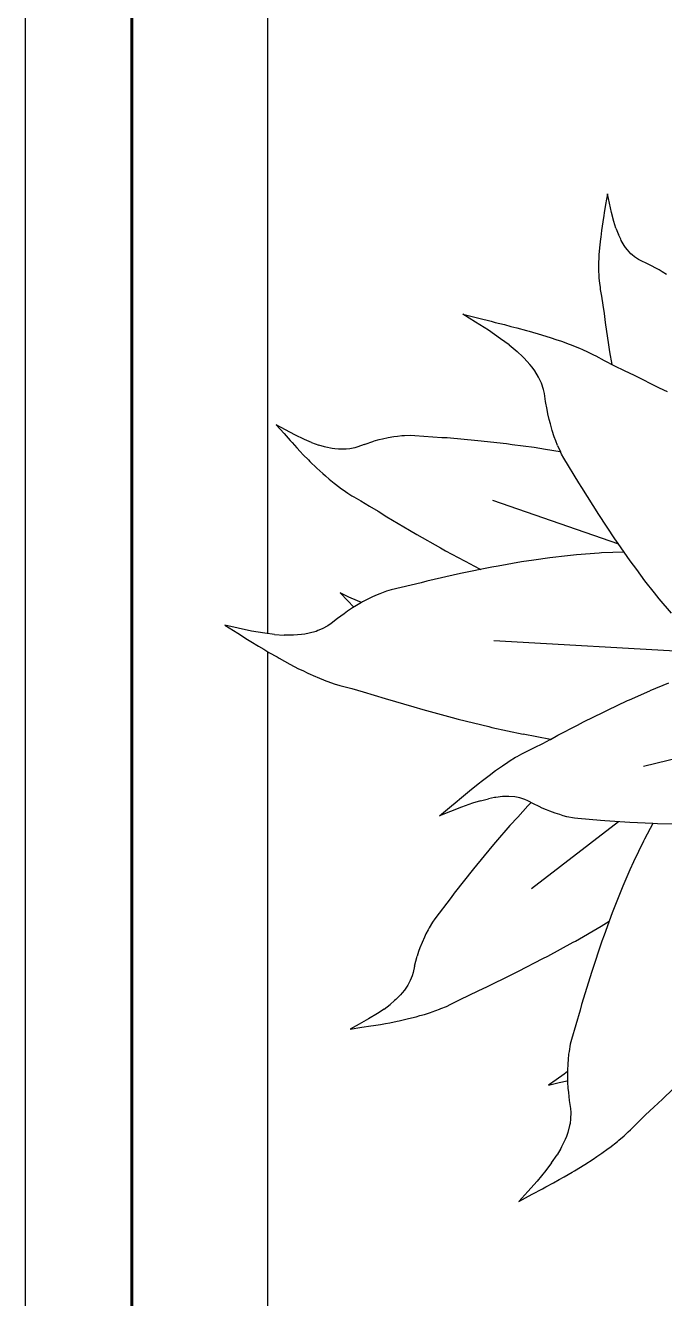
# Model space of a CAD drawing. Header units: metres. Extents: x 244.4 to 340.3, y -4.1 to 64.3.
# Drawn here: x 304.705 to 305.101, y 52.073 to 52.862 of the extents above; entities that cross this region are included whole.
import ezdxf

# ---------------------------------------------------------------- set-up
doc = ezdxf.new("R2010")
doc.units = ezdxf.units.M
doc.layers.add('A-WALL', color=6, linetype='Continuous', lineweight=60)
doc.layers.add('Edges', color=7, linetype='Continuous')

msp = doc.modelspace()

# ---------------------------------------------------------------- linework, layer by layer
at = {"layer": 'A-WALL'}
msp.add_line((304.77121, 52.02208), (304.77121, 53.39208), dxfattribs=at)
at = {"layer": 'Edges'}
for p, q in [((304.70535, 52.02208), (304.70535, 53.46708)), ((304.85535, 52.48514), (304.85535, 53.31708)), ((305.06557, 52.75751), (305.06446, 52.75085)), ((305.06675, 52.75177), (305.06557, 52.75751)), ((305.06353, 52.74576), (305.06334, 52.74412)), ((305.06446, 52.75085), (305.06353, 52.74576)), ((305.06802, 52.74601), (305.06675, 52.75177)), ((305.06954, 52.74031), (305.06802, 52.74601)), ((305.06262, 52.74021), (305.06229, 52.73739)), ((305.06334, 52.74412), (305.06262, 52.74021)), ((305.07082, 52.73628), (305.06954, 52.74031)), ((305.06138, 52.7307), (305.06119, 52.72957)), ((305.06184, 52.73481), (305.06138, 52.7307)), ((305.06229, 52.73739), (305.06184, 52.73481)), ((305.07082, 52.73628), (305.07238, 52.73231)), ((305.07377, 52.7294), (305.07238, 52.73231)), ((305.06067, 52.7241), (305.06031, 52.71969)), ((305.06119, 52.72957), (305.06067, 52.7241)), ((305.07411, 52.7287), (305.07377, 52.7294)), ((305.07596, 52.72556), (305.07411, 52.7287)), ((305.07682, 52.72436), (305.07596, 52.72556)), ((305.07797, 52.72281), (305.07682, 52.72436)), ((305.08014, 52.72041), (305.07797, 52.72281)), ((305.06027, 52.71767), (305.06011, 52.71503)), ((305.06011, 52.71503), (305.06013, 52.7114)), ((305.06031, 52.71969), (305.06027, 52.71767)), ((305.08084, 52.71977), (305.08014, 52.72041)), ((305.08241, 52.71844), (305.08084, 52.71977)), ((305.08481, 52.71682), (305.08241, 52.71844)), ((305.08649, 52.71593), (305.08481, 52.71682)), ((305.08999, 52.71438), (305.08649, 52.71593)), ((305.09335, 52.71267), (305.08999, 52.71438)), ((305.06013, 52.7114), (305.0601, 52.71052)), ((305.0601, 52.71052), (305.06026, 52.70624)), ((305.06026, 52.70624), (305.06034, 52.70536)), ((305.09516, 52.71176), (305.09335, 52.71267)), ((305.09761, 52.71038), (305.09516, 52.71176)), ((305.09943, 52.70923), (305.09761, 52.71038)), ((305.10222, 52.70746), (305.09943, 52.70923)), ((305.06034, 52.70536), (305.06058, 52.7022)), ((305.06058, 52.7022), (305.06096, 52.69959)), ((305.06096, 52.69959), (305.06111, 52.69833)), ((305.06111, 52.69833), (305.06186, 52.69405)), ((305.06186, 52.69405), (305.0627, 52.68865)), ((304.984, 52.67803), (304.97599, 52.68304)), ((304.97599, 52.68304), (304.98602, 52.68043)), ((305.0627, 52.68865), (305.06344, 52.68337)), ((305.06344, 52.68337), (305.06411, 52.67788)), ((304.99187, 52.673), (304.984, 52.67803)), ((304.98602, 52.68043), (304.9936, 52.67863)), ((304.9936, 52.67863), (304.99601, 52.6779)), ((304.99601, 52.6779), (305.00176, 52.67658)), ((305.00176, 52.67658), (305.00585, 52.6754)), ((305.00585, 52.6754), (305.00958, 52.67455)), ((305.00958, 52.67455), (305.01545, 52.67286)), ((305.06411, 52.67788), (305.06626, 52.664)), ((304.99945, 52.66782), (304.99187, 52.673)), ((305.00464, 52.66396), (304.99945, 52.66782)), ((305.01545, 52.67286), (305.01706, 52.67249)), ((305.01706, 52.67249), (305.02472, 52.67023)), ((305.02472, 52.67023), (305.03079, 52.6684)), ((305.03079, 52.6684), (305.03353, 52.66741)), ((305.03353, 52.66741), (305.03709, 52.66628)), ((305.00464, 52.66396), (305.00961, 52.65984)), ((305.01314, 52.65652), (305.00961, 52.65984)), ((305.03709, 52.66628), (305.0419, 52.66446)), ((305.0419, 52.66446), (305.04306, 52.66407)), ((305.04306, 52.66407), (305.04859, 52.66183)), ((305.04859, 52.66183), (305.0497, 52.6613)), ((305.0497, 52.6613), (305.05367, 52.65955)), ((305.05367, 52.65955), (305.05688, 52.65788)), ((305.06626, 52.664), (305.06688, 52.65959)), ((305.06688, 52.65959), (305.06824, 52.65188)), ((305.01396, 52.65574), (305.01314, 52.65652)), ((305.01756, 52.65179), (305.01396, 52.65574)), ((305.0189, 52.65009), (305.01756, 52.65179)), ((305.05688, 52.65788), (305.0584, 52.65714)), ((305.0584, 52.65714), (305.0635, 52.65435)), ((305.0635, 52.65435), (305.06984, 52.65105)), ((305.06984, 52.65105), (305.07592, 52.64807)), ((305.02055, 52.64788), (305.0189, 52.65009)), ((305.02298, 52.64399), (305.02055, 52.64788)), ((305.02358, 52.64279), (305.02298, 52.64399)), ((305.07592, 52.64807), (305.08212, 52.64521)), ((305.08212, 52.64521), (305.09764, 52.63742)), ((305.02476, 52.64021), (305.02358, 52.64279)), ((305.02602, 52.63645), (305.02476, 52.64021)), ((305.02658, 52.63393), (305.02602, 52.63645)), ((305.09764, 52.63742), (305.10248, 52.63512)), ((305.02729, 52.62892), (305.02658, 52.63393)), ((305.02824, 52.62399), (305.02729, 52.62892)), ((305.02871, 52.62138), (305.02824, 52.62399)), ((305.02953, 52.61777), (305.02871, 52.62138)), ((304.86625, 52.61133), (304.86056, 52.61443)), ((304.86056, 52.61443), (304.86544, 52.609)), ((305.03028, 52.61504), (305.02953, 52.61777)), ((305.03139, 52.61091), (305.03028, 52.61504)), ((304.86544, 52.609), (304.86913, 52.60478)), ((304.87206, 52.60827), (304.86625, 52.61133)), ((304.86913, 52.60478), (304.8704, 52.6035)), ((304.878, 52.60543), (304.87206, 52.60827)), ((304.88237, 52.60357), (304.878, 52.60543)), ((304.91502, 52.60233), (304.92101, 52.60428)), ((304.92398, 52.6051), (304.92101, 52.60428)), ((304.92629, 52.60563), (304.92398, 52.6051)), ((304.92986, 52.60642), (304.92629, 52.60563)), ((304.93329, 52.60696), (304.92986, 52.60642)), ((304.9356, 52.6073), (304.93329, 52.60696)), ((304.93839, 52.60757), (304.9356, 52.6073)), ((304.9399, 52.60765), (304.93839, 52.60757)), ((304.94378, 52.60779), (304.9399, 52.60765)), ((304.94643, 52.60771), (304.94378, 52.60779)), ((304.96306, 52.60652), (304.94643, 52.60771)), ((304.96631, 52.60634), (304.96306, 52.60652)), ((304.98526, 52.60465), (304.96631, 52.60634)), ((305.00316, 52.60269), (304.98526, 52.60465)), ((305.03269, 52.60709), (305.03139, 52.61091)), ((305.03353, 52.60459), (305.03269, 52.60709)), ((305.03469, 52.60165), (305.03353, 52.60459)), ((304.8704, 52.6035), (304.87325, 52.60026)), ((304.87325, 52.60026), (304.87543, 52.59805)), ((304.87543, 52.59805), (304.87733, 52.59592)), ((304.87733, 52.59592), (304.88055, 52.59272)), ((304.88237, 52.60357), (304.8869, 52.60194)), ((304.8904, 52.60093), (304.8869, 52.60194)), ((304.89124, 52.6007), (304.8904, 52.60093)), ((304.89528, 52.59987), (304.89124, 52.6007)), ((304.89693, 52.59966), (304.89528, 52.59987)), ((304.8991, 52.59942), (304.89693, 52.59966)), ((304.90273, 52.59933), (304.8991, 52.59942)), ((304.90378, 52.5994), (304.90273, 52.59933)), ((304.90606, 52.59962), (304.90378, 52.5994)), ((304.90919, 52.60024), (304.90606, 52.59962)), ((304.91117, 52.60086), (304.90919, 52.60024)), ((304.91502, 52.60233), (304.91117, 52.60086)), ((305.00669, 52.60218), (305.00316, 52.60269)), ((305.0202, 52.60038), (305.00669, 52.60218)), ((305.02715, 52.5992), (305.0202, 52.60038)), ((305.0364, 52.59771), (305.02715, 52.5992)), ((305.03469, 52.60165), (305.0365, 52.59769)), ((305.0365, 52.59769), (305.0364, 52.59771)), ((305.03715, 52.59628), (305.0365, 52.59769)), ((305.03854, 52.59379), (305.03715, 52.59628)), ((304.88055, 52.59272), (304.8814, 52.59179)), ((304.8814, 52.59179), (304.88576, 52.58759)), ((305.04794, 52.57861), (305.03854, 52.59379)), ((304.88576, 52.58759), (304.88933, 52.58425)), ((304.88933, 52.58425), (304.89106, 52.5828)), ((304.89106, 52.5828), (304.89326, 52.58083)), ((304.89326, 52.58083), (304.89644, 52.5783)), ((304.89644, 52.5783), (304.89719, 52.57766)), ((304.89719, 52.57766), (304.90106, 52.57477)), ((304.90106, 52.57477), (304.90189, 52.57422)), ((304.90189, 52.57422), (304.90485, 52.57217)), ((304.90485, 52.57217), (304.90742, 52.5706)), ((305.04965, 52.57568), (305.04794, 52.57861)), ((305.06025, 52.55901), (305.04965, 52.57568)), ((304.90742, 52.5706), (304.90864, 52.56983)), ((304.90864, 52.56983), (304.91296, 52.56736)), ((304.91296, 52.56736), (304.91838, 52.56416)), ((305.07254, 52.5406), (304.99469, 52.56771)), ((304.91838, 52.56416), (304.92364, 52.56096)), ((304.92364, 52.56096), (304.92906, 52.55755)), ((304.92906, 52.55755), (304.94312, 52.54926)), ((305.07015, 52.54393), (305.06025, 52.55901)), ((304.94312, 52.54926), (304.94755, 52.54658)), ((304.94755, 52.54658), (304.96222, 52.5383)), ((305.07223, 52.54105), (305.07015, 52.54393)), ((305.07964, 52.53022), (305.07223, 52.54105)), ((304.96222, 52.5383), (304.96531, 52.53651)), ((304.96531, 52.53651), (304.98091, 52.52813)), ((305.04092, 52.53339), (305.02989, 52.5322)), ((305.04636, 52.53405), (305.04092, 52.53339)), ((305.06054, 52.53505), (305.04636, 52.53405)), ((305.0619, 52.53516), (305.06054, 52.53505)), ((305.07599, 52.53555), (305.0619, 52.53516)), ((304.99401, 52.52634), (304.97453, 52.52233)), ((304.98091, 52.52813), (304.98237, 52.52733)), ((304.98237, 52.52733), (304.98714, 52.52492)), ((304.99789, 52.52698), (304.99401, 52.52634)), ((305.01245, 52.52963), (304.99789, 52.52698)), ((305.02001, 52.53068), (305.01245, 52.52963)), ((305.02989, 52.5322), (305.02001, 52.53068)), ((305.08371, 52.52484), (305.07964, 52.53022)), ((305.08875, 52.51785), (305.08371, 52.52484)), ((304.95371, 52.51763), (304.95018, 52.51669)), ((304.97453, 52.52233), (304.95371, 52.51763)), ((305.09472, 52.51042), (305.08875, 52.51785)), ((304.90554, 52.50786), (304.90023, 52.51034)), ((304.90023, 52.51034), (304.90492, 52.50548)), ((304.92306, 52.5092), (304.92006, 52.50788)), ((304.92469, 52.50982), (304.92306, 52.5092)), ((304.92887, 52.51138), (304.92469, 52.50982)), ((304.93176, 52.51222), (304.92887, 52.51138)), ((304.95018, 52.51669), (304.93176, 52.51222)), ((305.09752, 52.50678), (305.09472, 52.51042)), ((304.90492, 52.50548), (304.90845, 52.5017)), ((304.91093, 52.50545), (304.90554, 52.50786)), ((304.91022, 52.50254), (304.90777, 52.50109)), ((304.90845, 52.5017), (304.90858, 52.50157)), ((304.91343, 52.50446), (304.91022, 52.50254)), ((304.91343, 52.50446), (304.91093, 52.50545)), ((304.91396, 52.50477), (304.91343, 52.50446)), ((304.91762, 52.50665), (304.91396, 52.50477)), ((304.92006, 52.50788), (304.91762, 52.50665)), ((305.10527, 52.49785), (305.09752, 52.50678)), ((304.89845, 52.49454), (304.89451, 52.49139)), ((304.90251, 52.49746), (304.89845, 52.49454)), ((304.90466, 52.49904), (304.90251, 52.49746)), ((304.90777, 52.50109), (304.90466, 52.49904)), ((304.83694, 52.4885), (304.82865, 52.49032)), ((304.82865, 52.49032), (304.83676, 52.48537)), ((304.83676, 52.48537), (304.84284, 52.4815)), ((304.84524, 52.48678), (304.83694, 52.4885)), ((304.85355, 52.48537), (304.84524, 52.48678)), ((304.85951, 52.48462), (304.85355, 52.48537)), ((304.8809, 52.4854), (304.87828, 52.48493)), ((304.88519, 52.48656), (304.8809, 52.4854)), ((304.88641, 52.48702), (304.88519, 52.48656)), ((304.88899, 52.48809), (304.88641, 52.48702)), ((304.89241, 52.48994), (304.88899, 52.48809)), ((304.89451, 52.49139), (304.89241, 52.48994)), ((304.84284, 52.4815), (304.84487, 52.48037)), ((304.84487, 52.48037), (304.84952, 52.4774)), ((304.85951, 52.48462), (304.86554, 52.48421)), ((304.87008, 52.4842), (304.86554, 52.48421)), ((304.87116, 52.48421), (304.87008, 52.4842)), ((304.87624, 52.48461), (304.87116, 52.48421)), ((304.87828, 52.48493), (304.87624, 52.48461)), ((305.13389, 52.4727), (304.99522, 52.4807)), ((304.84952, 52.4774), (304.85298, 52.47546)), ((304.85298, 52.47546), (304.85602, 52.47353)), ((304.85535, 52.02208), (304.85535, 52.47395)), ((304.85602, 52.47353), (304.86105, 52.47073)), ((304.86105, 52.47073), (304.86238, 52.4699)), ((304.86238, 52.4699), (304.86905, 52.46629)), ((304.86905, 52.46629), (304.87443, 52.46346)), ((304.87443, 52.46346), (304.87697, 52.46229)), ((304.87697, 52.46229), (304.88021, 52.46067)), ((304.88021, 52.46067), (304.88478, 52.45869)), ((304.88478, 52.45869), (304.88587, 52.45818)), ((304.88587, 52.45818), (304.8913, 52.45601)), ((304.8913, 52.45601), (304.89245, 52.45562)), ((304.89245, 52.45562), (304.8965, 52.45417)), ((304.8965, 52.45417), (304.89995, 52.45316)), ((305.10339, 52.45451), (305.09183, 52.44983)), ((304.89995, 52.45316), (304.90158, 52.45266)), ((304.90158, 52.45266), (304.90726, 52.45117)), ((304.90726, 52.45117), (304.91431, 52.44918)), ((304.91431, 52.44918), (304.92108, 52.44714)), ((304.92108, 52.44714), (304.92799, 52.44492)), ((305.07919, 52.44426), (305.09183, 52.44983)), ((304.92799, 52.44492), (304.94574, 52.43982)), ((304.94574, 52.43982), (304.95129, 52.43813)), ((304.95129, 52.43813), (304.96945, 52.43327)), ((305.06552, 52.43781), (305.07806, 52.4437)), ((305.07806, 52.4437), (305.07919, 52.44426)), ((304.96945, 52.43327), (304.97324, 52.4322)), ((304.97324, 52.4322), (304.99215, 52.42757)), ((305.04708, 52.42846), (305.05079, 52.43047)), ((305.05079, 52.43047), (305.06304, 52.43652)), ((305.06304, 52.43652), (305.06552, 52.43781)), ((304.99215, 52.42757), (304.99391, 52.42712)), ((304.99391, 52.42712), (305.01334, 52.42289)), ((305.0304, 52.41972), (305.01334, 52.42289)), ((305.03491, 52.42223), (305.04708, 52.42846)), ((305.0163, 52.4127), (305.02045, 52.41464)), ((305.02045, 52.41464), (305.02549, 52.41713)), ((305.02549, 52.41713), (305.03021, 52.41961)), ((305.03021, 52.41961), (305.0304, 52.41972)), ((305.0304, 52.41972), (305.03491, 52.42223)), ((305.13568, 52.41453), (305.08792, 52.40297)), ((305.00477, 52.40617), (305.00876, 52.40864)), ((305.00876, 52.40864), (305.00961, 52.4091)), ((305.00961, 52.4091), (305.01257, 52.41081)), ((305.01257, 52.41081), (305.01512, 52.41208)), ((305.01512, 52.41208), (305.0163, 52.4127)), ((304.99232, 52.39738), (304.9963, 52.40039)), ((304.9963, 52.40039), (304.99821, 52.40167)), ((304.99821, 52.40167), (305.00058, 52.40341)), ((305.00058, 52.40341), (305.00397, 52.40562)), ((305.00397, 52.40562), (305.00477, 52.40617)), ((304.98253, 52.38977), (304.98634, 52.39272)), ((304.98634, 52.39272), (304.98732, 52.39357)), ((304.98732, 52.39357), (304.99232, 52.39738)), ((304.97409, 52.38271), (304.97761, 52.38575)), ((304.97761, 52.38575), (304.98026, 52.3878)), ((304.98026, 52.3878), (304.98253, 52.38977)), ((304.98696, 52.38171), (304.9919, 52.38295)), ((304.99564, 52.38365), (304.9919, 52.38295)), ((304.99652, 52.38381), (304.99564, 52.38365)), ((305.00071, 52.38426), (304.99652, 52.38381)), ((305.00241, 52.38432), (305.00071, 52.38426)), ((305.00458, 52.38434), (305.00241, 52.38432)), ((305.00818, 52.38407), (305.00458, 52.38434)), ((305.00923, 52.3839), (305.00818, 52.38407)), ((305.01142, 52.38345), (305.00923, 52.3839)), ((305.01439, 52.3825), (305.01142, 52.38345)), ((304.96152, 52.37238), (304.96785, 52.37754)), ((304.96843, 52.37514), (304.96152, 52.37238)), ((304.96785, 52.37754), (304.97251, 52.38151)), ((304.97528, 52.3778), (304.96843, 52.37514)), ((304.97251, 52.38151), (304.97409, 52.38271)), ((304.9821, 52.38021), (304.97528, 52.3778)), ((304.98696, 52.38171), (304.9821, 52.38021)), ((305.01629, 52.37852), (305.01, 52.37157)), ((305.01625, 52.38169), (305.01439, 52.3825)), ((305.01977, 52.3798), (305.01625, 52.38169)), ((305.01831, 52.38058), (305.01629, 52.37852)), ((305.02334, 52.37812), (305.01977, 52.3798)), ((305.02522, 52.3772), (305.02334, 52.37812)), ((305.02789, 52.37604), (305.02522, 52.3772)), ((305.02998, 52.37525), (305.02789, 52.37604)), ((305.03312, 52.37403), (305.02998, 52.37525)), ((305.01, 52.37157), (305.00521, 52.3664)), ((305.07237, 52.36871), (305.01865, 52.32719)), ((305.03615, 52.37308), (305.03312, 52.37403)), ((305.03813, 52.37245), (305.03615, 52.37308)), ((305.04053, 52.37183), (305.03813, 52.37245)), ((305.04509, 52.37089), (305.04053, 52.37183)), ((305.04732, 52.37062), (305.04509, 52.37089)), ((305.06133, 52.36953), (305.04732, 52.37062)), ((305.06399, 52.36926), (305.06133, 52.36953)), ((305.07951, 52.36824), (305.06399, 52.36926)), ((305.0937, 52.36752), (305.07951, 52.36824)), ((305.09362, 52.36752), (305.08844, 52.35797)), ((305.0965, 52.3675), (305.0937, 52.36752)), ((305.10682, 52.36717), (305.0965, 52.3675)), ((305.00521, 52.3664), (304.99633, 52.35606)), ((304.99398, 52.35339), (304.98256, 52.33946)), ((304.99633, 52.35606), (304.99398, 52.35339)), ((305.08786, 52.35674), (305.08165, 52.34396)), ((305.08844, 52.35797), (305.08786, 52.35674)), ((305.08165, 52.34396), (305.07949, 52.33891)), ((304.98256, 52.33946), (304.97079, 52.3245)), ((305.07949, 52.33891), (305.07501, 52.32877)), ((305.07501, 52.32877), (305.07139, 52.31946)), ((304.96886, 52.32188), (304.95879, 52.3086)), ((304.97079, 52.3245), (304.96886, 52.32188)), ((305.06851, 52.31238), (305.06353, 52.29844)), ((305.07139, 52.31946), (305.06851, 52.31238)), ((304.95727, 52.30643), (304.95527, 52.3031)), ((304.95879, 52.3086), (304.95727, 52.30643)), ((305.04575, 52.29482), (305.06166, 52.30403)), ((305.06166, 52.30403), (305.06662, 52.30709)), ((304.95223, 52.29719), (304.95081, 52.29402)), ((304.95321, 52.2993), (304.95223, 52.29719)), ((304.95451, 52.3018), (304.95321, 52.2993)), ((304.95527, 52.3031), (304.95451, 52.3018)), ((305.06353, 52.29844), (305.06214, 52.29476)), ((304.94871, 52.28837), (304.94777, 52.28543)), ((304.94953, 52.29059), (304.94871, 52.28837)), ((304.95081, 52.29402), (304.94953, 52.29059)), ((305.02874, 52.28553), (305.04428, 52.29403)), ((305.04428, 52.29403), (305.04575, 52.29482)), ((305.06214, 52.29476), (305.05588, 52.27589)), ((304.94614, 52.27935), (304.94777, 52.28543)), ((305.01061, 52.27616), (305.02555, 52.28392)), ((305.02555, 52.28392), (305.02874, 52.28553)), ((304.9447, 52.27333), (304.94352, 52.27037)), ((304.94527, 52.27532), (304.9447, 52.27333)), ((304.94614, 52.27935), (304.94527, 52.27532)), ((304.99132, 52.26666), (305.00594, 52.27391)), ((305.00594, 52.27391), (305.01061, 52.27616)), ((305.05588, 52.27589), (305.04954, 52.25551)), ((304.94194, 52.26742), (304.93988, 52.26443)), ((304.94246, 52.26834), (304.94194, 52.26742)), ((304.94352, 52.27037), (304.94246, 52.26834)), ((304.98551, 52.26398), (304.99132, 52.26666)), ((304.93386, 52.25797), (304.93111, 52.25559)), ((304.93452, 52.25854), (304.93386, 52.25797)), ((304.93742, 52.26147), (304.93452, 52.25854)), ((304.9385, 52.26274), (304.93742, 52.26147)), ((304.93988, 52.26443), (304.9385, 52.26274)), ((304.96988, 52.25626), (304.97431, 52.25853)), ((304.97431, 52.25853), (304.97995, 52.26133)), ((304.97995, 52.26133), (304.98551, 52.26398)), ((304.92333, 52.25003), (304.9177, 52.24661)), ((304.92727, 52.25268), (304.92333, 52.25003)), ((304.92727, 52.25268), (304.93111, 52.25559)), ((304.94942, 52.24862), (304.95227, 52.24938)), ((304.95227, 52.24938), (304.95612, 52.25066)), ((304.95612, 52.25066), (304.95707, 52.25095)), ((304.95707, 52.25095), (304.9616, 52.2526)), ((304.9616, 52.2526), (304.96252, 52.253)), ((304.96252, 52.253), (304.96585, 52.25436)), ((304.96585, 52.25436), (304.96856, 52.25566)), ((304.96856, 52.25566), (304.96988, 52.25626)), ((305.04858, 52.25198), (305.04325, 52.2338)), ((305.04954, 52.25551), (305.04858, 52.25198)), ((304.91197, 52.24341), (304.90626, 52.24034)), ((304.90626, 52.24034), (304.91348, 52.24146)), ((304.9177, 52.24661), (304.91197, 52.24341)), ((304.91348, 52.24146), (304.91902, 52.24225)), ((304.91902, 52.24225), (304.92079, 52.24261)), ((304.92079, 52.24261), (304.92506, 52.24323)), ((304.92506, 52.24323), (304.92811, 52.24385)), ((304.92811, 52.24385), (304.93092, 52.24428)), ((304.93092, 52.24428), (304.93537, 52.24523)), ((304.93537, 52.24523), (304.9366, 52.24543)), ((304.9366, 52.24543), (304.9425, 52.24679)), ((304.9425, 52.24679), (304.94726, 52.24796)), ((304.94726, 52.24796), (304.94942, 52.24862)), ((305.04325, 52.2338), (305.04253, 52.23087)), ((305.04179, 52.22648), (305.04151, 52.22475)), ((305.04253, 52.23087), (305.04179, 52.22648)), ((305.041, 52.21877), (305.04079, 52.21466)), ((305.04116, 52.22149), (305.041, 52.21877)), ((305.04151, 52.22475), (305.04116, 52.22149)), ((305.03869, 52.21237), (305.03391, 52.20891)), ((305.0408, 52.21404), (305.03869, 52.21237)), ((305.04079, 52.21466), (305.04086, 52.2103)), ((305.04086, 52.2103), (305.04088, 52.2084)), ((305.09965, 52.19688), (305.11294, 52.20971)), ((305.03391, 52.20891), (305.02911, 52.20555)), ((305.02911, 52.20555), (305.03567, 52.20718)), ((305.03567, 52.20718), (305.0407, 52.20835)), ((305.0407, 52.20835), (305.04088, 52.2084)), ((305.04088, 52.2084), (305.04089, 52.20746)), ((305.04089, 52.20746), (305.04111, 52.20374)), ((305.04111, 52.20374), (305.0414, 52.20108)), ((305.0414, 52.20108), (305.0419, 52.19611)), ((305.0419, 52.19611), (305.04266, 52.19112)), ((305.09426, 52.19201), (305.09965, 52.19688)), ((305.04266, 52.19112), (305.04287, 52.18858)), ((305.04287, 52.18858), (305.04276, 52.18469)), ((305.08387, 52.18205), (305.08911, 52.18716)), ((305.08911, 52.18716), (305.09426, 52.19201)), ((305.04218, 52.18064), (305.04104, 52.17634)), ((305.0424, 52.18192), (305.04218, 52.18064)), ((305.04276, 52.18469), (305.0424, 52.18192)), ((305.07974, 52.17787), (305.08387, 52.18205)), ((305.0394, 52.17191), (305.03721, 52.16731)), ((305.04014, 52.17383), (305.0394, 52.17191)), ((305.04104, 52.17634), (305.04014, 52.17383)), ((305.0671, 52.16703), (305.0717, 52.17065)), ((305.0717, 52.17065), (305.0726, 52.17145)), ((305.0726, 52.17145), (305.07589, 52.17423)), ((305.07589, 52.17423), (305.07849, 52.17672)), ((305.07849, 52.17672), (305.07974, 52.17787)), ((305.03102, 52.15742), (305.03439, 52.16244)), ((305.03667, 52.16638), (305.03439, 52.16244)), ((305.03721, 52.16731), (305.03667, 52.16638)), ((305.05909, 52.16139), (305.06212, 52.16338)), ((305.06212, 52.16338), (305.06611, 52.16634)), ((305.06611, 52.16634), (305.0671, 52.16703)), ((305.03102, 52.15742), (305.0274, 52.15264)), ((305.0452, 52.15255), (305.05166, 52.15653)), ((305.05166, 52.15653), (305.05681, 52.15977)), ((305.05681, 52.15977), (305.05909, 52.16139)), ((305.0274, 52.15264), (305.02202, 52.14615)), ((305.03228, 52.14516), (305.03569, 52.14719)), ((305.03569, 52.14719), (305.03888, 52.14886)), ((305.03888, 52.14886), (305.04382, 52.15181)), ((305.04382, 52.15181), (305.0452, 52.15255)), ((305.01638, 52.13982), (305.01065, 52.13355)), ((305.02202, 52.14615), (305.01638, 52.13982)), ((305.019, 52.1381), (305.02539, 52.14143)), ((305.02539, 52.14143), (305.02738, 52.14263)), ((305.02738, 52.14263), (305.03228, 52.14516)), ((305.01065, 52.13355), (305.019, 52.1381))]:
    msp.add_line(p, q, dxfattribs=at)

doc.saveas('drawing.dxf')
